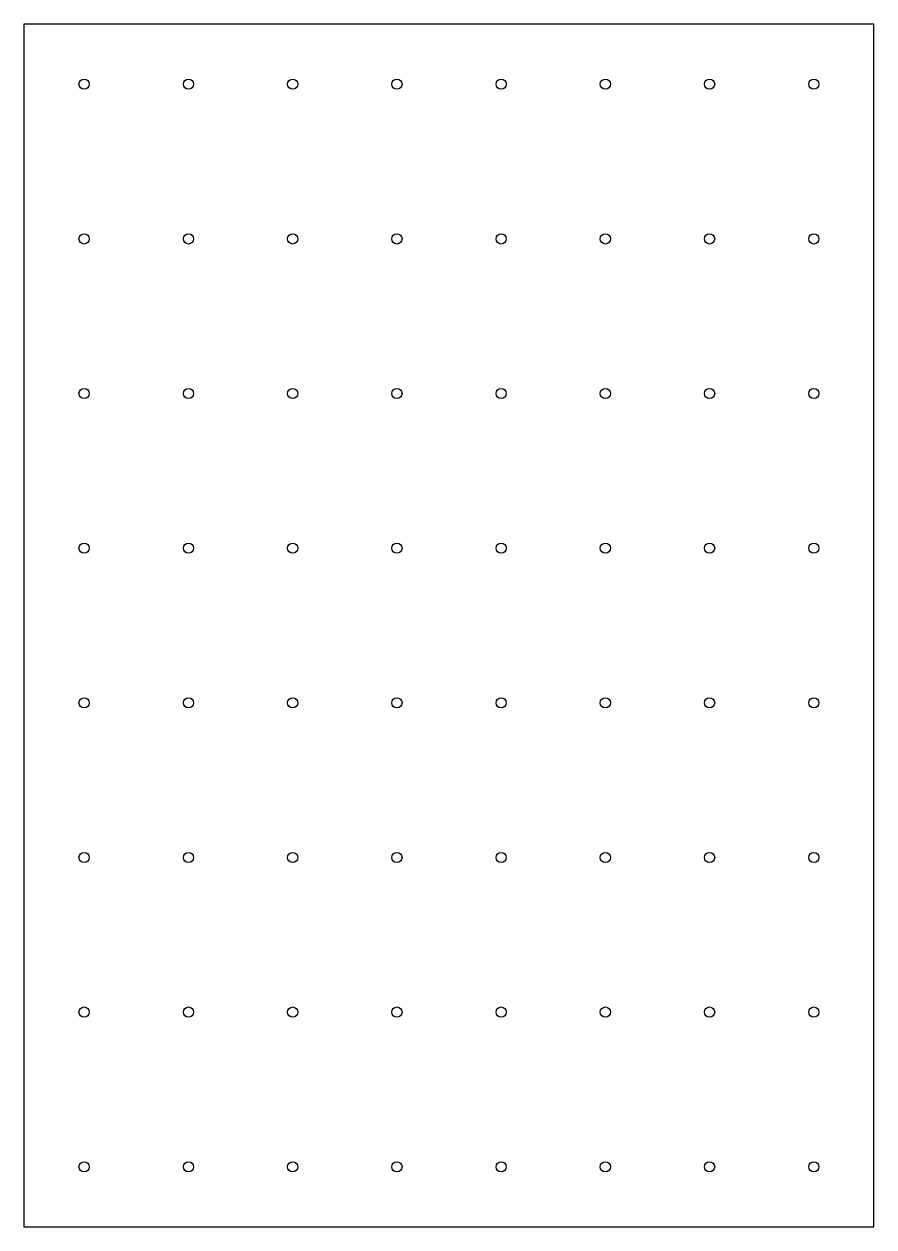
# Model space of a CAD drawing. Header units: millimetres. Extents: x 172 to 879, y 0 to 1000.
import ezdxf

# ---------------------------------------------------------------- set-up
doc = ezdxf.new("R2010")
doc.units = ezdxf.units.MM
doc.header["$MEASUREMENT"] = 0
doc.layers.add('Défaut', color=18, linetype='Continuous', true_color=0x000000)

msp = doc.modelspace()

# ---------------------------------------------------------------- linework, layer by layer
at = {"layer": 'Défaut'}
msp.add_lwpolyline([(171.8, 0), (878.8, 0), (878.8, 1000), (171.8, 1000)], close=True, dxfattribs=at)
for centre in [(221.8, 950), (308.6, 950), (395.3, 950), (482, 950), (568.7, 950), (655.4, 950), (742.1, 950), (828.8, 950), (221.8, 821.4), (308.6, 821.4), (395.3, 821.4), (482, 821.4), (568.7, 821.4), (655.4, 821.4), (742.1, 821.4), (828.8, 821.4), (221.8, 692.9), (308.6, 692.9), (395.3, 692.9), (482, 692.9), (568.7, 692.9), (655.4, 692.9), (742.1, 692.9), (828.8, 692.9), (221.8, 564.3), (308.6, 564.3), (395.3, 564.3), (482, 564.3), (568.7, 564.3), (655.4, 564.3), (742.1, 564.3), (828.8, 564.3), (221.8, 435.7), (308.6, 435.7), (395.3, 435.7), (482, 435.7), (568.7, 435.7), (655.4, 435.7), (742.1, 435.7), (828.8, 435.7), (221.8, 307.1), (308.6, 307.1), (395.3, 307.1), (482, 307.1), (568.7, 307.1), (655.4, 307.1), (742.1, 307.1), (828.8, 307.1), (221.8, 178.6), (308.6, 178.6), (395.3, 178.6), (482, 178.6), (568.7, 178.6), (655.4, 178.6), (742.1, 178.6), (828.8, 178.6), (221.8, 50), (308.6, 50), (395.3, 50), (482, 50), (568.7, 50), (655.4, 50), (742.1, 50), (828.8, 50)]:
    msp.add_circle(centre, 4.25, dxfattribs=at)

doc.saveas('drawing.dxf')
